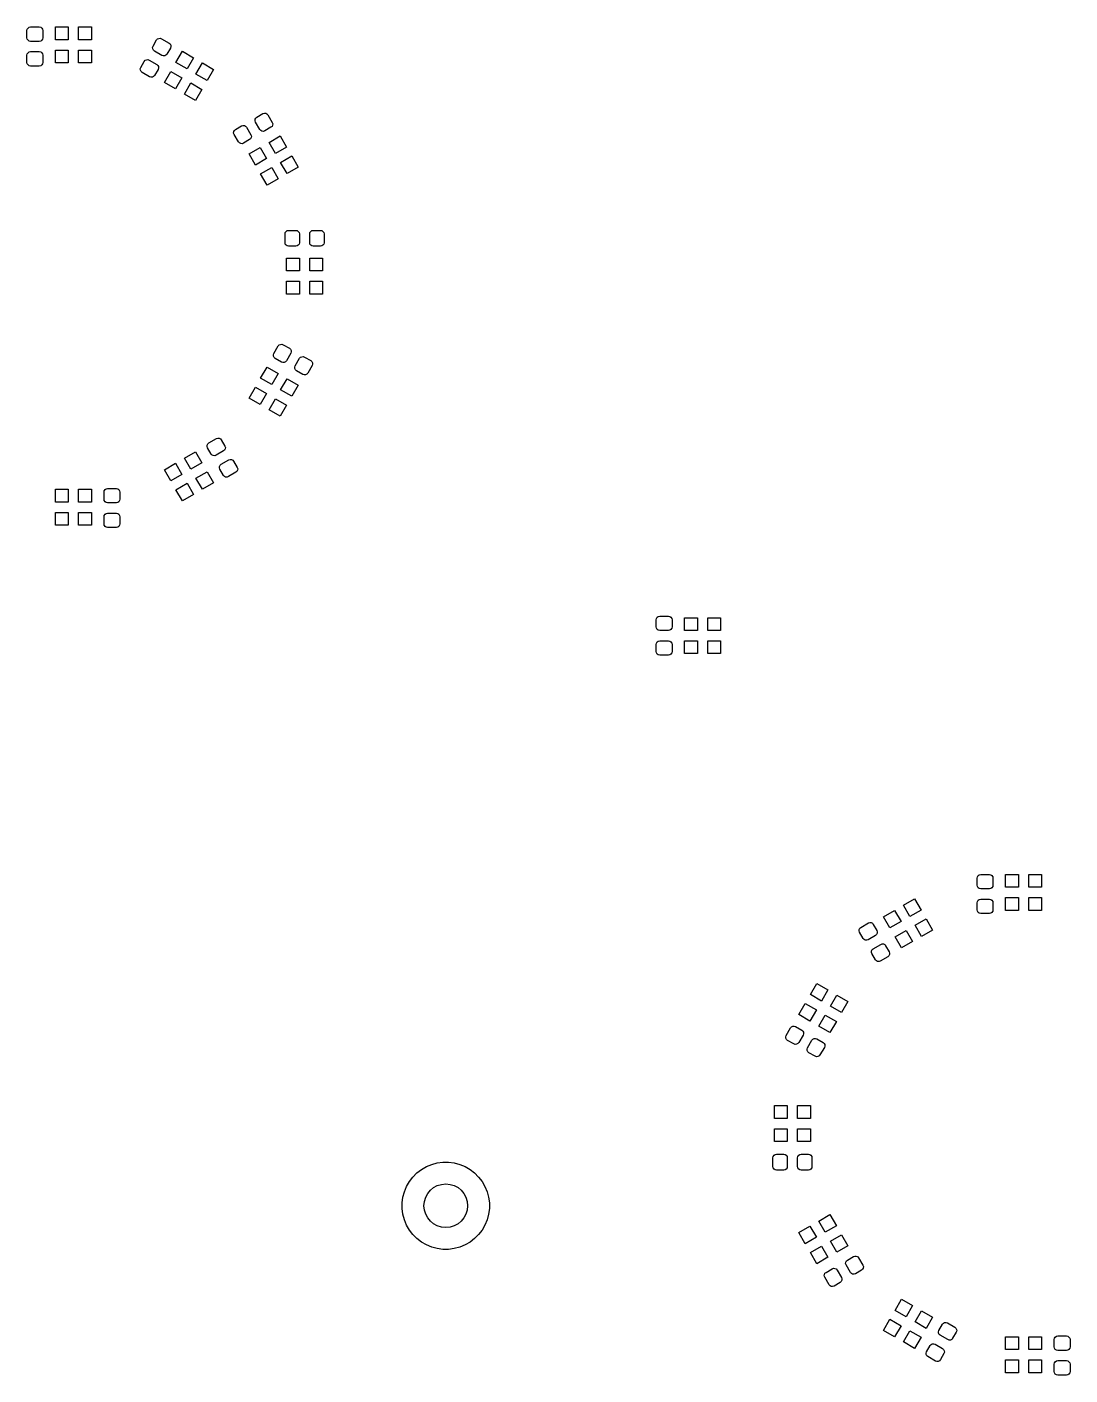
# Model space of a CAD drawing. Header units: inches. Extents: x 0.83 to 7.61, y -5.33 to -1.05.
# Drawn here: x 2.685 to 4.284, y -3.22 to -1.154 of the extents above; entities that cross this region are included whole.
import ezdxf

# ---------------------------------------------------------------- set-up
doc = ezdxf.new("R2010")
doc.units = ezdxf.units.IN
doc.header["$MEASUREMENT"] = 0
doc.layers.add('BLACK', color=250, linetype='CONTINUOUS')

msp = doc.modelspace()

# ---------------------------------------------------------------- linework, layer by layer
at = {"layer": 'BLACK', "linetype": 'CONTINUOUS'}
for p, q in [((2.6846, -1.1591), (2.6851, -1.1569)), ((2.6851, -1.1569), (2.6863, -1.1552)), ((2.6863, -1.1552), (2.688, -1.154)), ((2.688, -1.154), (2.6902, -1.1535)), ((2.6902, -1.1535), (2.7035, -1.1535)), ((2.7035, -1.1535), (2.7057, -1.154)), ((2.7057, -1.154), (2.7074, -1.1552)), ((2.7074, -1.1552), (2.7086, -1.1569)), ((2.7086, -1.1569), (2.7091, -1.1591)), ((2.7283, -1.1732), (2.7283, -1.1535)), ((2.7283, -1.1535), (2.748, -1.1535)), ((2.748, -1.1535), (2.748, -1.1732)), ((2.7638, -1.1732), (2.7638, -1.1535)), ((2.7638, -1.1535), (2.7835, -1.1535)), ((2.7835, -1.1535), (2.7835, -1.1732)), ((2.6846, -1.1701), (2.6846, -1.1591)), ((2.6851, -1.1722), (2.6846, -1.1701)), ((2.6863, -1.174), (2.6851, -1.1722)), ((2.688, -1.1752), (2.6863, -1.174)), ((2.6902, -1.1756), (2.688, -1.1752)), ((2.7035, -1.1756), (2.6902, -1.1756)), ((2.7057, -1.1752), (2.7035, -1.1756)), ((2.7074, -1.174), (2.7057, -1.1752)), ((2.7086, -1.1722), (2.7074, -1.174)), ((2.7091, -1.1701), (2.7086, -1.1722)), ((2.7091, -1.1591), (2.7091, -1.1701)), ((2.748, -1.1732), (2.7283, -1.1732)), ((2.7835, -1.1732), (2.7638, -1.1732)), ((2.878, -1.1831), (2.8835, -1.1735)), ((2.8835, -1.1735), (2.8849, -1.1719)), ((2.8849, -1.1719), (2.8869, -1.171)), ((2.8869, -1.171), (2.889, -1.1708)), ((2.889, -1.1708), (2.8911, -1.1715)), ((2.8911, -1.1715), (2.9026, -1.1782)), ((2.6846, -1.1969), (2.6851, -1.1947)), ((2.6846, -1.2079), (2.6846, -1.1969)), ((2.6851, -1.1947), (2.6863, -1.193)), ((2.6863, -1.193), (2.688, -1.1918)), ((2.688, -1.1918), (2.6902, -1.1913)), ((2.6902, -1.1913), (2.7035, -1.1913)), ((2.7035, -1.1913), (2.7057, -1.1918)), ((2.7057, -1.1918), (2.7074, -1.193)), ((2.7074, -1.193), (2.7086, -1.1947)), ((2.7086, -1.1947), (2.7091, -1.1969)), ((2.7091, -1.1969), (2.7091, -1.2079)), ((2.7283, -1.2087), (2.7283, -1.189)), ((2.7283, -1.189), (2.748, -1.189)), ((2.748, -1.189), (2.748, -1.2087)), ((2.7638, -1.2087), (2.7638, -1.189)), ((2.7638, -1.189), (2.7835, -1.189)), ((2.7835, -1.189), (2.7835, -1.2087)), ((2.8773, -1.1851), (2.878, -1.1831)), ((2.8775, -1.1873), (2.8773, -1.1851)), ((2.8784, -1.1892), (2.8775, -1.1873)), ((2.88, -1.1906), (2.8784, -1.1892)), ((2.8916, -1.1973), (2.88, -1.1906)), ((2.8937, -1.198), (2.8916, -1.1973)), ((2.8958, -1.1979), (2.8937, -1.198)), ((2.8977, -1.1969), (2.8958, -1.1979)), ((2.8992, -1.1953), (2.8977, -1.1969)), ((2.9047, -1.1858), (2.8992, -1.1953)), ((2.9026, -1.1782), (2.9043, -1.1796)), ((2.9043, -1.1796), (2.9052, -1.1816)), ((2.9054, -1.1837), (2.9047, -1.1858)), ((2.9052, -1.1816), (2.9054, -1.1837)), ((2.9131, -1.208), (2.923, -1.1909)), ((2.923, -1.1909), (2.94, -1.2008)), ((2.6851, -1.21), (2.6846, -1.2079)), ((2.6863, -1.2118), (2.6851, -1.21)), ((2.688, -1.213), (2.6863, -1.2118)), ((2.6902, -1.2134), (2.688, -1.213)), ((2.7035, -1.2134), (2.6902, -1.2134)), ((2.7057, -1.213), (2.7035, -1.2134)), ((2.7074, -1.2118), (2.7057, -1.213)), ((2.7086, -1.21), (2.7074, -1.2118)), ((2.7091, -1.2079), (2.7086, -1.21)), ((2.748, -1.2087), (2.7283, -1.2087)), ((2.7835, -1.2087), (2.7638, -1.2087)), ((2.8584, -1.2179), (2.8591, -1.2158)), ((2.8586, -1.22), (2.8584, -1.2179)), ((2.8591, -1.2158), (2.8646, -1.2063)), ((2.8646, -1.2063), (2.866, -1.2047)), ((2.866, -1.2047), (2.868, -1.2037)), ((2.868, -1.2037), (2.8701, -1.2036)), ((2.8701, -1.2036), (2.8722, -1.2043)), ((2.8722, -1.2043), (2.8837, -1.211)), ((2.8858, -1.2185), (2.8803, -1.228)), ((2.8837, -1.211), (2.8854, -1.2124)), ((2.8854, -1.2124), (2.8863, -1.2143)), ((2.8865, -1.2164), (2.8858, -1.2185)), ((2.8863, -1.2143), (2.8865, -1.2164)), ((2.9302, -1.2178), (2.9131, -1.208)), ((2.94, -1.2008), (2.9302, -1.2178)), ((2.9438, -1.2257), (2.9537, -1.2086)), ((2.9537, -1.2086), (2.9707, -1.2185)), ((2.9707, -1.2185), (2.9609, -1.2355)), ((2.8595, -1.2219), (2.8586, -1.22)), ((2.8611, -1.2234), (2.8595, -1.2219)), ((2.8727, -1.23), (2.8611, -1.2234)), ((2.8748, -1.2307), (2.8727, -1.23)), ((2.8769, -1.2306), (2.8748, -1.2307)), ((2.8788, -1.2296), (2.8769, -1.2306)), ((2.8803, -1.228), (2.8788, -1.2296)), ((2.8954, -1.2387), (2.9053, -1.2216)), ((2.9125, -1.2485), (2.8954, -1.2387)), ((2.9053, -1.2216), (2.9223, -1.2315)), ((2.9223, -1.2315), (2.9125, -1.2485)), ((2.9261, -1.2564), (2.936, -1.2393)), ((2.936, -1.2393), (2.953, -1.2492)), ((2.9609, -1.2355), (2.9438, -1.2257)), ((2.9432, -1.2662), (2.9261, -1.2564)), ((2.953, -1.2492), (2.9432, -1.2662)), ((3.0343, -1.2973), (3.0344, -1.2951)), ((3.035, -1.2993), (3.0343, -1.2973)), ((3.0344, -1.2951), (3.0354, -1.2932)), ((3.0417, -1.3109), (3.035, -1.2993)), ((3.0354, -1.2932), (3.037, -1.2918)), ((3.037, -1.2918), (3.0465, -1.2863)), ((3.0465, -1.2863), (3.0486, -1.2856)), ((3.0486, -1.2856), (3.0507, -1.2857)), ((3.0507, -1.2857), (3.0526, -1.2867)), ((3.0526, -1.2867), (3.0541, -1.2883)), ((3.0541, -1.2883), (3.0608, -1.2999)), ((3.0608, -1.2999), (3.0614, -1.3019)), ((3.0015, -1.3162), (3.0017, -1.314)), ((3.0022, -1.3182), (3.0015, -1.3162)), ((3.0017, -1.314), (3.0026, -1.3121)), ((3.0089, -1.3298), (3.0022, -1.3182)), ((3.0026, -1.3121), (3.0043, -1.3107)), ((3.0043, -1.3107), (3.0138, -1.3052)), ((3.0138, -1.3052), (3.0158, -1.3045)), ((3.0158, -1.3045), (3.018, -1.3046)), ((3.018, -1.3046), (3.0199, -1.3056)), ((3.0199, -1.3056), (3.0213, -1.3072)), ((3.0213, -1.3072), (3.028, -1.3188)), ((3.028, -1.3188), (3.0287, -1.3208)), ((3.0287, -1.3208), (3.0286, -1.323)), ((3.0431, -1.3125), (3.0417, -1.3109)), ((3.045, -1.3135), (3.0431, -1.3125)), ((3.0472, -1.3136), (3.045, -1.3135)), ((3.0492, -1.3129), (3.0472, -1.3136)), ((3.0587, -1.3074), (3.0492, -1.3129)), ((3.0558, -1.3305), (3.0729, -1.3206)), ((3.0604, -1.306), (3.0587, -1.3074)), ((3.0613, -1.3041), (3.0604, -1.306)), ((3.0614, -1.3019), (3.0613, -1.3041)), ((3.0729, -1.3206), (3.0827, -1.3377)), ((3.0103, -1.3314), (3.0089, -1.3298)), ((3.0123, -1.3324), (3.0103, -1.3314)), ((3.0144, -1.3325), (3.0123, -1.3324)), ((3.0165, -1.3318), (3.0144, -1.3325)), ((3.026, -1.3263), (3.0165, -1.3318)), ((3.0251, -1.3482), (3.0422, -1.3383)), ((3.0276, -1.3249), (3.026, -1.3263)), ((3.0286, -1.323), (3.0276, -1.3249)), ((3.0422, -1.3383), (3.052, -1.3554)), ((3.0656, -1.3475), (3.0558, -1.3305)), ((3.0827, -1.3377), (3.0656, -1.3475)), ((3.035, -1.3652), (3.0251, -1.3482)), ((3.052, -1.3554), (3.035, -1.3652)), ((3.0735, -1.3611), (3.0906, -1.3513)), ((3.0834, -1.3782), (3.0735, -1.3611)), ((3.0906, -1.3513), (3.1004, -1.3684)), ((3.0428, -1.3789), (3.0599, -1.369)), ((3.0527, -1.3959), (3.0428, -1.3789)), ((3.0599, -1.369), (3.0697, -1.3861)), ((3.1004, -1.3684), (3.0834, -1.3782)), ((3.0697, -1.3861), (3.0527, -1.3959)), ((3.0807, -1.4688), (3.0819, -1.467)), ((3.0819, -1.467), (3.0837, -1.4658)), ((3.0837, -1.4658), (3.0858, -1.4654)), ((3.0858, -1.4654), (3.0969, -1.4654)), ((3.0969, -1.4654), (3.099, -1.4658)), ((3.099, -1.4658), (3.1007, -1.467)), ((3.1007, -1.467), (3.1019, -1.4688)), ((3.1185, -1.4688), (3.1197, -1.467)), ((3.1197, -1.467), (3.1215, -1.4658)), ((3.1215, -1.4658), (3.1236, -1.4654)), ((3.1236, -1.4654), (3.1346, -1.4654)), ((3.1346, -1.4654), (3.1368, -1.4658)), ((3.1368, -1.4658), (3.1385, -1.467)), ((3.1385, -1.467), (3.1397, -1.4688)), ((3.0803, -1.4709), (3.0807, -1.4688)), ((3.0803, -1.4843), (3.0803, -1.4709)), ((3.0807, -1.4864), (3.0803, -1.4843)), ((3.0819, -1.4881), (3.0807, -1.4864)), ((3.1019, -1.4864), (3.1007, -1.4881)), ((3.1019, -1.4688), (3.1024, -1.4709)), ((3.1024, -1.4843), (3.1019, -1.4864)), ((3.1024, -1.4709), (3.1024, -1.4843)), ((3.1181, -1.4709), (3.1185, -1.4688)), ((3.1181, -1.4843), (3.1181, -1.4709)), ((3.1185, -1.4864), (3.1181, -1.4843)), ((3.1197, -1.4881), (3.1185, -1.4864)), ((3.1397, -1.4864), (3.1385, -1.4881)), ((3.1397, -1.4688), (3.1402, -1.4709)), ((3.1402, -1.4843), (3.1397, -1.4864)), ((3.1402, -1.4709), (3.1402, -1.4843)), ((3.0837, -1.4893), (3.0819, -1.4881)), ((3.0827, -1.5276), (3.0827, -1.5079)), ((3.0827, -1.5079), (3.1024, -1.5079)), ((3.0858, -1.4898), (3.0837, -1.4893)), ((3.0969, -1.4898), (3.0858, -1.4898)), ((3.099, -1.4893), (3.0969, -1.4898)), ((3.1007, -1.4881), (3.099, -1.4893)), ((3.1024, -1.5079), (3.1024, -1.5276)), ((3.1181, -1.5276), (3.1181, -1.5079)), ((3.1181, -1.5079), (3.1378, -1.5079)), ((3.1215, -1.4893), (3.1197, -1.4881)), ((3.1236, -1.4898), (3.1215, -1.4893)), ((3.1346, -1.4898), (3.1236, -1.4898)), ((3.1368, -1.4893), (3.1346, -1.4898)), ((3.1385, -1.4881), (3.1368, -1.4893)), ((3.1378, -1.5079), (3.1378, -1.5276)), ((3.1024, -1.5276), (3.0827, -1.5276)), ((3.1378, -1.5276), (3.1181, -1.5276)), ((3.0827, -1.563), (3.0827, -1.5433)), ((3.0827, -1.5433), (3.1024, -1.5433)), ((3.1024, -1.5433), (3.1024, -1.563)), ((3.1181, -1.563), (3.1181, -1.5433)), ((3.1181, -1.5433), (3.1378, -1.5433)), ((3.1378, -1.5433), (3.1378, -1.563)), ((3.1024, -1.563), (3.0827, -1.563)), ((3.1378, -1.563), (3.1181, -1.563)), ((3.0633, -1.6542), (3.07, -1.6426)), ((3.07, -1.6426), (3.0714, -1.641)), ((3.0714, -1.641), (3.0733, -1.6401)), ((3.0733, -1.6401), (3.0754, -1.6399)), ((3.0754, -1.6399), (3.0775, -1.6406)), ((3.0775, -1.6406), (3.087, -1.6461)), ((3.087, -1.6461), (3.0886, -1.6475)), ((3.0886, -1.6475), (3.0896, -1.6495)), ((3.0897, -1.6516), (3.089, -1.6537)), ((3.0896, -1.6495), (3.0897, -1.6516)), ((3.0626, -1.6563), (3.0633, -1.6542)), ((3.0627, -1.6584), (3.0626, -1.6563)), ((3.0637, -1.6603), (3.0627, -1.6584)), ((3.0653, -1.6618), (3.0637, -1.6603)), ((3.0748, -1.6673), (3.0653, -1.6618)), ((3.0769, -1.668), (3.0748, -1.6673)), ((3.079, -1.6678), (3.0769, -1.668)), ((3.0809, -1.6669), (3.079, -1.6678)), ((3.0824, -1.6652), (3.0809, -1.6669)), ((3.089, -1.6537), (3.0824, -1.6652)), ((3.0953, -1.6752), (3.096, -1.6731)), ((3.096, -1.6731), (3.1027, -1.6615)), ((3.1027, -1.6615), (3.1041, -1.6599)), ((3.1041, -1.6599), (3.106, -1.659)), ((3.106, -1.659), (3.1082, -1.6588)), ((3.1082, -1.6588), (3.1102, -1.6595)), ((3.1102, -1.6595), (3.1198, -1.665)), ((3.1218, -1.6726), (3.1151, -1.6841)), ((3.1198, -1.665), (3.1214, -1.6664)), ((3.1214, -1.6664), (3.1223, -1.6684)), ((3.1225, -1.6705), (3.1218, -1.6726)), ((3.1223, -1.6684), (3.1225, -1.6705)), ((3.0428, -1.692), (3.0527, -1.675)), ((3.0599, -1.7018), (3.0428, -1.692)), ((3.0527, -1.675), (3.0697, -1.6848)), ((3.0697, -1.6848), (3.0599, -1.7018)), ((3.0735, -1.7097), (3.0834, -1.6927)), ((3.0834, -1.6927), (3.1004, -1.7025)), ((3.0954, -1.6773), (3.0953, -1.6752)), ((3.0964, -1.6792), (3.0954, -1.6773)), ((3.098, -1.6806), (3.0964, -1.6792)), ((3.1076, -1.6862), (3.098, -1.6806)), ((3.1096, -1.6869), (3.1076, -1.6862)), ((3.1117, -1.6867), (3.1096, -1.6869)), ((3.1137, -1.6858), (3.1117, -1.6867)), ((3.1151, -1.6841), (3.1137, -1.6858)), ((3.0251, -1.7227), (3.035, -1.7056)), ((3.035, -1.7056), (3.052, -1.7155)), ((3.0906, -1.7196), (3.0735, -1.7097)), ((3.1004, -1.7025), (3.0906, -1.7196)), ((3.0422, -1.7325), (3.0251, -1.7227)), ((3.052, -1.7155), (3.0422, -1.7325)), ((3.0558, -1.7404), (3.0656, -1.7234)), ((3.0656, -1.7234), (3.0827, -1.7332)), ((3.0827, -1.7332), (3.0729, -1.7502)), ((3.0729, -1.7502), (3.0558, -1.7404)), ((2.9608, -1.7966), (2.9609, -1.7945)), ((2.9615, -1.7986), (2.9608, -1.7966)), ((2.9609, -1.7945), (2.9619, -1.7925)), ((2.9619, -1.7925), (2.9635, -1.7911)), ((2.9635, -1.7911), (2.9751, -1.7844)), ((2.9751, -1.7844), (2.9771, -1.7837)), ((2.9771, -1.7837), (2.9793, -1.7839)), ((2.9793, -1.7839), (2.9812, -1.7848)), ((2.9812, -1.7848), (2.9826, -1.7864)), ((2.9826, -1.7864), (2.9881, -1.796)), ((2.9881, -1.796), (2.9888, -1.798)), ((2.9261, -1.8145), (2.9432, -1.8046)), ((2.936, -1.8315), (2.9261, -1.8145)), ((2.9432, -1.8046), (2.953, -1.8217)), ((2.967, -1.8082), (2.9615, -1.7986)), ((2.9684, -1.8098), (2.967, -1.8082)), ((2.9703, -1.8107), (2.9684, -1.8098)), ((2.9725, -1.8109), (2.9703, -1.8107)), ((2.9745, -1.8102), (2.9725, -1.8109)), ((2.9861, -1.8035), (2.9745, -1.8102)), ((2.9824, -1.8238), (2.994, -1.8171)), ((2.9877, -1.8021), (2.9861, -1.8035)), ((2.9887, -1.8002), (2.9877, -1.8021)), ((2.9888, -1.798), (2.9887, -1.8002)), ((2.994, -1.8171), (2.996, -1.8165)), ((2.996, -1.8165), (2.9982, -1.8166)), ((2.9982, -1.8166), (3.0001, -1.8175)), ((3.0001, -1.8175), (3.0015, -1.8192)), ((2.8954, -1.8322), (2.9125, -1.8224)), ((2.9053, -1.8493), (2.8954, -1.8322)), ((2.9125, -1.8224), (2.9223, -1.8394)), ((2.953, -1.8217), (2.936, -1.8315)), ((2.9438, -1.8452), (2.9609, -1.8353)), ((2.9609, -1.8353), (2.9707, -1.8524)), ((2.9797, -1.8293), (2.9798, -1.8272)), ((2.9804, -1.8314), (2.9797, -1.8293)), ((2.9798, -1.8272), (2.9808, -1.8253)), ((2.9859, -1.8409), (2.9804, -1.8314)), ((2.9808, -1.8253), (2.9824, -1.8238)), ((3.005, -1.8362), (2.9934, -1.8429)), ((3.0015, -1.8192), (3.007, -1.8287)), ((3.0066, -1.8348), (3.005, -1.8362)), ((3.0076, -1.8329), (3.0066, -1.8348)), ((3.007, -1.8287), (3.0077, -1.8307)), ((3.0077, -1.8307), (3.0076, -1.8329)), ((2.9223, -1.8394), (2.9053, -1.8493)), ((2.9131, -1.8629), (2.9302, -1.853)), ((2.9302, -1.853), (2.94, -1.8701)), ((2.9537, -1.8622), (2.9438, -1.8452)), ((2.9707, -1.8524), (2.9537, -1.8622)), ((2.9873, -1.8425), (2.9859, -1.8409)), ((2.9892, -1.8435), (2.9873, -1.8425)), ((2.9914, -1.8436), (2.9892, -1.8435)), ((2.9934, -1.8429), (2.9914, -1.8436)), ((2.7283, -1.8819), (2.7283, -1.8622)), ((2.7283, -1.8622), (2.748, -1.8622)), ((2.748, -1.8622), (2.748, -1.8819)), ((2.7638, -1.8819), (2.7638, -1.8622)), ((2.7638, -1.8622), (2.7835, -1.8622)), ((2.7835, -1.8622), (2.7835, -1.8819)), ((2.8028, -1.8665), (2.8032, -1.8644)), ((2.8028, -1.8776), (2.8028, -1.8665)), ((2.8032, -1.8797), (2.8028, -1.8776)), ((2.8032, -1.8644), (2.8044, -1.8626)), ((2.8044, -1.8815), (2.8032, -1.8797)), ((2.8044, -1.8626), (2.8062, -1.8614)), ((2.8062, -1.8614), (2.8083, -1.861)), ((2.8083, -1.861), (2.8217, -1.861)), ((2.8217, -1.861), (2.8238, -1.8614)), ((2.8238, -1.8614), (2.8256, -1.8626)), ((2.8256, -1.8626), (2.8267, -1.8644)), ((2.8267, -1.8797), (2.8256, -1.8815)), ((2.8267, -1.8644), (2.8272, -1.8665)), ((2.8272, -1.8776), (2.8267, -1.8797)), ((2.8272, -1.8665), (2.8272, -1.8776)), ((2.923, -1.8799), (2.9131, -1.8629)), ((2.94, -1.8701), (2.923, -1.8799)), ((2.748, -1.8819), (2.7283, -1.8819)), ((2.7283, -1.9173), (2.7283, -1.8976)), ((2.7283, -1.8976), (2.748, -1.8976)), ((2.748, -1.8976), (2.748, -1.9173)), ((2.7835, -1.8819), (2.7638, -1.8819)), ((2.7638, -1.9173), (2.7638, -1.8976)), ((2.7638, -1.8976), (2.7835, -1.8976)), ((2.7835, -1.8976), (2.7835, -1.9173)), ((2.8032, -1.9022), (2.8044, -1.9004)), ((2.8062, -1.8827), (2.8044, -1.8815)), ((2.8044, -1.9004), (2.8062, -1.8992)), ((2.8083, -1.8831), (2.8062, -1.8827)), ((2.8062, -1.8992), (2.8083, -1.8988)), ((2.8217, -1.8831), (2.8083, -1.8831)), ((2.8083, -1.8988), (2.8217, -1.8988)), ((2.8238, -1.8827), (2.8217, -1.8831)), ((2.8217, -1.8988), (2.8238, -1.8992)), ((2.8256, -1.8815), (2.8238, -1.8827)), ((2.8238, -1.8992), (2.8256, -1.9004)), ((2.8256, -1.9004), (2.8267, -1.9022)), ((2.748, -1.9173), (2.7283, -1.9173)), ((2.7835, -1.9173), (2.7638, -1.9173)), ((2.8028, -1.9043), (2.8032, -1.9022)), ((2.8028, -1.9154), (2.8028, -1.9043)), ((2.8032, -1.9175), (2.8028, -1.9154)), ((2.8044, -1.9193), (2.8032, -1.9175)), ((2.8062, -1.9204), (2.8044, -1.9193)), ((2.8083, -1.9209), (2.8062, -1.9204)), ((2.8217, -1.9209), (2.8083, -1.9209)), ((2.8238, -1.9204), (2.8217, -1.9209)), ((2.8256, -1.9193), (2.8238, -1.9204)), ((2.8267, -1.9175), (2.8256, -1.9193)), ((2.8267, -1.9022), (2.8272, -1.9043)), ((2.8272, -1.9154), (2.8267, -1.9175)), ((2.8272, -1.9043), (2.8272, -1.9154)), ((3.6492, -2.0622), (3.6496, -2.0601)), ((3.6492, -2.0732), (3.6492, -2.0622)), ((3.6496, -2.0601), (3.6508, -2.0583)), ((3.6508, -2.0583), (3.6526, -2.0571)), ((3.6526, -2.0571), (3.6547, -2.0567)), ((3.6547, -2.0567), (3.6681, -2.0567)), ((3.6681, -2.0567), (3.6702, -2.0571)), ((3.6702, -2.0571), (3.672, -2.0583)), ((3.672, -2.0583), (3.6732, -2.0601)), ((3.6732, -2.0601), (3.6736, -2.0622)), ((3.6736, -2.0622), (3.6736, -2.0732)), ((3.6929, -2.0787), (3.6929, -2.0591)), ((3.6929, -2.0591), (3.7126, -2.0591)), ((3.7126, -2.0591), (3.7126, -2.0787)), ((3.7283, -2.0787), (3.7283, -2.0591)), ((3.7283, -2.0591), (3.748, -2.0591)), ((3.748, -2.0591), (3.748, -2.0787)), ((3.6496, -2.0753), (3.6492, -2.0732)), ((3.6508, -2.0771), (3.6496, -2.0753)), ((3.6526, -2.0783), (3.6508, -2.0771)), ((3.6547, -2.0787), (3.6526, -2.0783)), ((3.6681, -2.0787), (3.6547, -2.0787)), ((3.6702, -2.0783), (3.6681, -2.0787)), ((3.672, -2.0771), (3.6702, -2.0783)), ((3.6732, -2.0753), (3.672, -2.0771)), ((3.6736, -2.0732), (3.6732, -2.0753)), ((3.7126, -2.0787), (3.6929, -2.0787)), ((3.748, -2.0787), (3.7283, -2.0787)), ((3.6492, -2.1), (3.6496, -2.0979)), ((3.6492, -2.111), (3.6492, -2.1)), ((3.6496, -2.0979), (3.6508, -2.0961)), ((3.6508, -2.0961), (3.6526, -2.0949)), ((3.6526, -2.0949), (3.6547, -2.0945)), ((3.6547, -2.0945), (3.6681, -2.0945)), ((3.6681, -2.0945), (3.6702, -2.0949)), ((3.6702, -2.0949), (3.672, -2.0961)), ((3.672, -2.0961), (3.6732, -2.0979)), ((3.6732, -2.0979), (3.6736, -2.1)), ((3.6736, -2.1), (3.6736, -2.111)), ((3.6929, -2.1142), (3.6929, -2.0945)), ((3.6929, -2.0945), (3.7126, -2.0945)), ((3.7126, -2.0945), (3.7126, -2.1142)), ((3.7283, -2.1142), (3.7283, -2.0945)), ((3.7283, -2.0945), (3.748, -2.0945)), ((3.748, -2.0945), (3.748, -2.1142)), ((3.6496, -2.1131), (3.6492, -2.111)), ((3.6508, -2.1149), (3.6496, -2.1131)), ((3.6526, -2.1161), (3.6508, -2.1149)), ((3.6547, -2.1165), (3.6526, -2.1161)), ((3.6681, -2.1165), (3.6547, -2.1165)), ((3.6702, -2.1161), (3.6681, -2.1165)), ((3.672, -2.1149), (3.6702, -2.1161)), ((3.6732, -2.1131), (3.672, -2.1149)), ((3.6736, -2.111), (3.6732, -2.1131)), ((3.7126, -2.1142), (3.6929, -2.1142)), ((3.748, -2.1142), (3.7283, -2.1142)), ((4.1413, -2.4583), (4.1418, -2.4562)), ((4.1413, -2.4693), (4.1413, -2.4583)), ((4.1418, -2.4562), (4.143, -2.4544)), ((4.143, -2.4544), (4.1447, -2.4532)), ((4.1447, -2.4532), (4.1469, -2.4528)), ((4.1469, -2.4528), (4.1602, -2.4528)), ((4.1602, -2.4528), (4.1623, -2.4532)), ((4.1623, -2.4532), (4.1641, -2.4544)), ((4.1641, -2.4544), (4.1653, -2.4562)), ((4.1653, -2.4562), (4.1657, -2.4583)), ((4.1657, -2.4583), (4.1657, -2.4693)), ((4.185, -2.4724), (4.185, -2.4528)), ((4.185, -2.4528), (4.2047, -2.4528)), ((4.2047, -2.4528), (4.2047, -2.4724)), ((4.2205, -2.4724), (4.2205, -2.4528)), ((4.2205, -2.4528), (4.2402, -2.4528)), ((4.2402, -2.4528), (4.2402, -2.4724)), ((4.1418, -2.4714), (4.1413, -2.4693)), ((4.143, -2.4732), (4.1418, -2.4714)), ((4.1447, -2.4744), (4.143, -2.4732)), ((4.1469, -2.4748), (4.1447, -2.4744)), ((4.1602, -2.4748), (4.1469, -2.4748)), ((4.1623, -2.4744), (4.1602, -2.4748)), ((4.1641, -2.4732), (4.1623, -2.4744)), ((4.1653, -2.4714), (4.1641, -2.4732)), ((4.1657, -2.4693), (4.1653, -2.4714)), ((4.2047, -2.4724), (4.185, -2.4724)), ((4.2402, -2.4724), (4.2205, -2.4724)), ((4.0285, -2.5), (4.0455, -2.4901)), ((4.0383, -2.517), (4.0285, -2.5)), ((4.0455, -2.4901), (4.0554, -2.5072)), ((4.1413, -2.4961), (4.1418, -2.494)), ((4.1413, -2.5071), (4.1413, -2.4961)), ((4.1418, -2.494), (4.143, -2.4922)), ((4.143, -2.4922), (4.1447, -2.491)), ((4.1447, -2.491), (4.1469, -2.4906)), ((4.1469, -2.4906), (4.1602, -2.4906)), ((4.1602, -2.4906), (4.1623, -2.491)), ((4.1623, -2.491), (4.1641, -2.4922)), ((4.1641, -2.4922), (4.1653, -2.494)), ((4.1653, -2.494), (4.1657, -2.4961)), ((4.1657, -2.4961), (4.1657, -2.5071)), ((4.185, -2.5079), (4.185, -2.4882)), ((4.185, -2.4882), (4.2047, -2.4882)), ((4.2047, -2.4882), (4.2047, -2.5079)), ((4.2205, -2.5079), (4.2205, -2.4882)), ((4.2205, -2.4882), (4.2402, -2.4882)), ((4.2402, -2.4882), (4.2402, -2.5079)), ((3.9978, -2.5177), (4.0148, -2.5079)), ((4.0076, -2.5347), (3.9978, -2.5177)), ((4.0148, -2.5079), (4.0247, -2.5249)), ((4.0554, -2.5072), (4.0383, -2.517)), ((4.0462, -2.5307), (4.0632, -2.5208)), ((4.0632, -2.5208), (4.0731, -2.5379)), ((4.1418, -2.5092), (4.1413, -2.5071)), ((4.143, -2.511), (4.1418, -2.5092)), ((4.1447, -2.5122), (4.143, -2.511)), ((4.1469, -2.5126), (4.1447, -2.5122)), ((4.1602, -2.5126), (4.1469, -2.5126)), ((4.1623, -2.5122), (4.1602, -2.5126)), ((4.1641, -2.511), (4.1623, -2.5122)), ((4.1653, -2.5092), (4.1641, -2.511)), ((4.1657, -2.5071), (4.1653, -2.5092)), ((4.2047, -2.5079), (4.185, -2.5079)), ((4.2402, -2.5079), (4.2205, -2.5079)), ((3.9604, -2.5393), (3.9605, -2.5372)), ((3.9611, -2.5414), (3.9604, -2.5393)), ((3.9605, -2.5372), (3.9615, -2.5353)), ((3.9666, -2.5509), (3.9611, -2.5414)), ((3.9615, -2.5353), (3.9631, -2.5338)), ((3.9631, -2.5338), (3.9747, -2.5271)), ((3.9747, -2.5271), (3.9767, -2.5265)), ((3.9767, -2.5265), (3.9789, -2.5266)), ((3.9789, -2.5266), (3.9808, -2.5275)), ((3.9808, -2.5275), (3.9822, -2.5292)), ((3.9822, -2.5292), (3.9877, -2.5387)), ((3.9877, -2.5387), (3.9884, -2.5407)), ((3.9884, -2.5407), (3.9883, -2.5429)), ((4.0247, -2.5249), (4.0076, -2.5347)), ((4.0155, -2.5484), (4.0326, -2.5385)), ((4.0326, -2.5385), (4.0424, -2.5556)), ((4.056, -2.5477), (4.0462, -2.5307)), ((4.0731, -2.5379), (4.056, -2.5477)), ((3.968, -2.5525), (3.9666, -2.5509)), ((3.9699, -2.5535), (3.968, -2.5525)), ((3.9721, -2.5536), (3.9699, -2.5535)), ((3.9741, -2.5529), (3.9721, -2.5536)), ((3.9857, -2.5462), (3.9741, -2.5529)), ((3.982, -2.5666), (3.9936, -2.5599)), ((3.9873, -2.5448), (3.9857, -2.5462)), ((3.9883, -2.5429), (3.9873, -2.5448)), ((3.9936, -2.5599), (3.9956, -2.5592)), ((3.9956, -2.5592), (3.9978, -2.5593)), ((3.9978, -2.5593), (3.9997, -2.5603)), ((3.9997, -2.5603), (4.0011, -2.5619)), ((4.0011, -2.5619), (4.0066, -2.5714)), ((4.0253, -2.5654), (4.0155, -2.5484)), ((4.0424, -2.5556), (4.0253, -2.5654)), ((3.9793, -2.5721), (3.9794, -2.5699)), ((3.98, -2.5741), (3.9793, -2.5721)), ((3.9794, -2.5699), (3.9804, -2.568)), ((3.9855, -2.5836), (3.98, -2.5741)), ((3.9804, -2.568), (3.982, -2.5666)), ((4.0046, -2.579), (3.993, -2.5857)), ((4.0062, -2.5776), (4.0046, -2.579)), ((4.0072, -2.5756), (4.0062, -2.5776)), ((4.0066, -2.5714), (4.0073, -2.5735)), ((4.0073, -2.5735), (4.0072, -2.5756)), ((3.9869, -2.5853), (3.9855, -2.5836)), ((3.9888, -2.5862), (3.9869, -2.5853)), ((3.991, -2.5864), (3.9888, -2.5862)), ((3.993, -2.5857), (3.991, -2.5864)), ((3.8858, -2.6369), (3.8957, -2.6198)), ((3.8957, -2.6198), (3.9127, -2.6297)), ((3.9029, -2.6467), (3.8858, -2.6369)), ((3.9127, -2.6297), (3.9029, -2.6467)), ((3.9165, -2.6546), (3.9263, -2.6376)), ((3.9263, -2.6376), (3.9434, -2.6474)), ((3.8681, -2.6676), (3.8779, -2.6505)), ((3.8779, -2.6505), (3.895, -2.6604)), ((3.895, -2.6604), (3.8851, -2.6774)), ((3.9335, -2.6644), (3.9165, -2.6546)), ((3.9434, -2.6474), (3.9335, -2.6644)), ((3.8554, -2.6879), (3.8568, -2.6863)), ((3.8568, -2.6863), (3.8587, -2.6853)), ((3.8587, -2.6853), (3.8609, -2.6852)), ((3.8609, -2.6852), (3.8629, -2.6859)), ((3.8629, -2.6859), (3.8725, -2.6914)), ((3.8851, -2.6774), (3.8681, -2.6676)), ((3.8988, -2.6853), (3.9086, -2.6682)), ((3.9158, -2.6951), (3.8988, -2.6853)), ((3.9086, -2.6682), (3.9257, -2.6781)), ((3.9257, -2.6781), (3.9158, -2.6951)), ((3.848, -2.7015), (3.8487, -2.6995)), ((3.8481, -2.7037), (3.848, -2.7015)), ((3.8491, -2.7056), (3.8481, -2.7037)), ((3.8487, -2.6995), (3.8554, -2.6879)), ((3.8507, -2.707), (3.8491, -2.7056)), ((3.8603, -2.7125), (3.8507, -2.707)), ((3.8745, -2.6989), (3.8678, -2.7105)), ((3.8725, -2.6914), (3.8741, -2.6928)), ((3.8741, -2.6928), (3.875, -2.6947)), ((3.8752, -2.6969), (3.8745, -2.6989)), ((3.875, -2.6947), (3.8752, -2.6969)), ((3.8814, -2.7184), (3.8881, -2.7068)), ((3.8881, -2.7068), (3.8895, -2.7052)), ((3.8895, -2.7052), (3.8915, -2.7042)), ((3.8915, -2.7042), (3.8936, -2.7041)), ((3.8936, -2.7041), (3.8956, -2.7048)), ((3.8956, -2.7048), (3.9052, -2.7103)), ((3.8623, -2.7132), (3.8603, -2.7125)), ((3.8644, -2.7131), (3.8623, -2.7132)), ((3.8664, -2.7121), (3.8644, -2.7131)), ((3.8678, -2.7105), (3.8664, -2.7121)), ((3.8807, -2.7204), (3.8814, -2.7184)), ((3.8809, -2.7226), (3.8807, -2.7204)), ((3.8818, -2.7245), (3.8809, -2.7226)), ((3.8834, -2.7259), (3.8818, -2.7245)), ((3.893, -2.7314), (3.8834, -2.7259)), ((3.9072, -2.7178), (3.9005, -2.7294)), ((3.9052, -2.7103), (3.9068, -2.7117)), ((3.9068, -2.7117), (3.9078, -2.7136)), ((3.9079, -2.7158), (3.9072, -2.7178)), ((3.9078, -2.7136), (3.9079, -2.7158)), ((3.895, -2.7321), (3.893, -2.7314)), ((3.8972, -2.732), (3.895, -2.7321)), ((3.8991, -2.731), (3.8972, -2.732)), ((3.9005, -2.7294), (3.8991, -2.731)), ((3.8307, -2.8268), (3.8307, -2.8071)), ((3.8307, -2.8071), (3.8504, -2.8071)), ((3.8504, -2.8071), (3.8504, -2.8268)), ((3.8661, -2.8268), (3.8661, -2.8071)), ((3.8661, -2.8071), (3.8858, -2.8071)), ((3.8858, -2.8071), (3.8858, -2.8268)), ((3.8504, -2.8268), (3.8307, -2.8268)), ((3.8858, -2.8268), (3.8661, -2.8268)), ((3.8307, -2.8622), (3.8307, -2.8425)), ((3.8307, -2.8425), (3.8504, -2.8425)), ((3.8504, -2.8425), (3.8504, -2.8622)), ((3.8661, -2.8622), (3.8661, -2.8425)), ((3.8661, -2.8425), (3.8858, -2.8425)), ((3.8858, -2.8425), (3.8858, -2.8622)), ((3.8504, -2.8622), (3.8307, -2.8622)), ((3.8858, -2.8622), (3.8661, -2.8622)), ((3.8283, -2.887), (3.8288, -2.8849)), ((3.8283, -2.9004), (3.8283, -2.887)), ((3.8288, -2.8849), (3.83, -2.8831)), ((3.83, -2.8831), (3.8317, -2.8819)), ((3.8317, -2.8819), (3.8339, -2.8815)), ((3.8339, -2.8815), (3.8449, -2.8815)), ((3.8449, -2.8815), (3.847, -2.8819)), ((3.847, -2.8819), (3.8488, -2.8831)), ((3.8488, -2.8831), (3.85, -2.8849)), ((3.85, -2.8849), (3.8504, -2.887)), ((3.8504, -2.887), (3.8504, -2.9004)), ((3.8661, -2.887), (3.8666, -2.8849)), ((3.8661, -2.9004), (3.8661, -2.887)), ((3.8666, -2.8849), (3.8678, -2.8831)), ((3.8678, -2.8831), (3.8695, -2.8819)), ((3.8695, -2.8819), (3.8717, -2.8815)), ((3.8717, -2.8815), (3.8827, -2.8815)), ((3.8827, -2.8815), (3.8848, -2.8819)), ((3.8848, -2.8819), (3.8866, -2.8831)), ((3.8866, -2.8831), (3.8878, -2.8849)), ((3.8878, -2.8849), (3.8882, -2.887)), ((3.8882, -2.887), (3.8882, -2.9004)), ((3.2765, -2.9165), (3.2826, -2.9103)), ((3.2826, -2.9103), (3.2896, -2.905)), ((3.2896, -2.905), (3.2972, -2.9006)), ((3.2972, -2.9006), (3.3053, -2.8973)), ((3.3053, -2.8973), (3.3137, -2.895)), ((3.3137, -2.895), (3.3224, -2.8938)), ((3.3224, -2.8938), (3.3311, -2.8938)), ((3.3311, -2.8938), (3.3398, -2.895)), ((3.3398, -2.895), (3.3483, -2.8973)), ((3.3483, -2.8973), (3.3564, -2.9006)), ((3.3564, -2.9006), (3.364, -2.905)), ((3.364, -2.905), (3.3709, -2.9103)), ((3.3709, -2.9103), (3.3771, -2.9165)), ((3.8288, -2.9025), (3.8283, -2.9004)), ((3.83, -2.9043), (3.8288, -2.9025)), ((3.8317, -2.9055), (3.83, -2.9043)), ((3.8339, -2.9059), (3.8317, -2.9055)), ((3.8449, -2.9059), (3.8339, -2.9059)), ((3.847, -2.9055), (3.8449, -2.9059)), ((3.8488, -2.9043), (3.847, -2.9055)), ((3.85, -2.9025), (3.8488, -2.9043)), ((3.8504, -2.9004), (3.85, -2.9025)), ((3.8666, -2.9025), (3.8661, -2.9004)), ((3.8678, -2.9043), (3.8666, -2.9025)), ((3.8695, -2.9055), (3.8678, -2.9043)), ((3.8717, -2.9059), (3.8695, -2.9055)), ((3.8827, -2.9059), (3.8717, -2.9059)), ((3.8848, -2.9055), (3.8827, -2.9059)), ((3.8866, -2.9043), (3.8848, -2.9055)), ((3.8878, -2.9025), (3.8866, -2.9043)), ((3.8882, -2.9004), (3.8878, -2.9025)), ((3.2634, -2.9391), (3.2667, -2.931)), ((3.2667, -2.931), (3.2711, -2.9234)), ((3.2711, -2.9234), (3.2765, -2.9165)), ((3.3771, -2.9165), (3.3824, -2.9234)), ((3.3824, -2.9234), (3.3868, -2.931)), ((3.3868, -2.931), (3.3901, -2.9391)), ((3.26, -2.9563), (3.2611, -2.9476)), ((3.2611, -2.9476), (3.2634, -2.9391)), ((3.3901, -2.9391), (3.3924, -2.9476)), ((3.3924, -2.9476), (3.3936, -2.9563)), ((3.26, -2.965), (3.26, -2.9563)), ((3.2611, -2.9737), (3.26, -2.965)), ((3.2634, -2.9821), (3.2611, -2.9737)), ((3.3924, -2.9737), (3.3901, -2.9821)), ((3.3936, -2.965), (3.3924, -2.9737)), ((3.3936, -2.9563), (3.3936, -2.965)), ((3.8988, -2.984), (3.9158, -2.9742)), ((3.9158, -2.9742), (3.9257, -2.9912)), ((3.2667, -2.9902), (3.2634, -2.9821)), ((3.2711, -2.9978), (3.2667, -2.9902)), ((3.3868, -2.9902), (3.3824, -2.9978)), ((3.3901, -2.9821), (3.3868, -2.9902)), ((3.8681, -3.0017), (3.8851, -2.9919)), ((3.8851, -2.9919), (3.895, -3.0089)), ((3.9086, -3.0011), (3.8988, -2.984)), ((3.9257, -2.9912), (3.9086, -3.0011)), ((3.2765, -3.0048), (3.2711, -2.9978)), ((3.2826, -3.0109), (3.2765, -3.0048)), ((3.2896, -3.0163), (3.2826, -3.0109)), ((3.2972, -3.0207), (3.2896, -3.0163)), ((3.364, -3.0163), (3.3564, -3.0207)), ((3.3709, -3.0109), (3.364, -3.0163)), ((3.3771, -3.0048), (3.3709, -3.0109)), ((3.3824, -2.9978), (3.3771, -3.0048)), ((3.8779, -3.0188), (3.8681, -3.0017)), ((3.895, -3.0089), (3.8779, -3.0188)), ((3.9165, -3.0147), (3.9335, -3.0049)), ((3.9263, -3.0317), (3.9165, -3.0147)), ((3.9335, -3.0049), (3.9434, -3.0219)), ((3.3053, -3.024), (3.2972, -3.0207)), ((3.3137, -3.0263), (3.3053, -3.024)), ((3.3224, -3.0274), (3.3137, -3.0263)), ((3.3311, -3.0274), (3.3224, -3.0274)), ((3.3398, -3.0263), (3.3311, -3.0274)), ((3.3483, -3.024), (3.3398, -3.0263)), ((3.3564, -3.0207), (3.3483, -3.024)), ((3.8858, -3.0324), (3.9029, -3.0226)), ((3.8957, -3.0495), (3.8858, -3.0324)), ((3.9029, -3.0226), (3.9127, -3.0396)), ((3.9434, -3.0219), (3.9263, -3.0317)), ((3.952, -3.0382), (3.9541, -3.0376)), ((3.9541, -3.0376), (3.9562, -3.0377)), ((3.9562, -3.0377), (3.9582, -3.0386)), ((3.9127, -3.0396), (3.8957, -3.0495)), ((3.9098, -3.0627), (3.9193, -3.0571)), ((3.9193, -3.0571), (3.9213, -3.0565)), ((3.9213, -3.0565), (3.9235, -3.0566)), ((3.9235, -3.0566), (3.9254, -3.0575)), ((3.9254, -3.0575), (3.9268, -3.0592)), ((3.9398, -3.0493), (3.9399, -3.0471)), ((3.9405, -3.0513), (3.9398, -3.0493)), ((3.9399, -3.0471), (3.9409, -3.0452)), ((3.9472, -3.0629), (3.9405, -3.0513)), ((3.9409, -3.0452), (3.9425, -3.0438)), ((3.9425, -3.0438), (3.952, -3.0382)), ((3.9582, -3.0386), (3.9596, -3.0403)), ((3.9596, -3.0403), (3.9663, -3.0519)), ((3.9659, -3.058), (3.9642, -3.0594)), ((3.9668, -3.056), (3.9659, -3.058)), ((3.9663, -3.0519), (3.967, -3.0539)), ((3.967, -3.0539), (3.9668, -3.056)), ((3.9071, -3.0682), (3.9072, -3.066)), ((3.9077, -3.0702), (3.9071, -3.0682)), ((3.9072, -3.066), (3.9081, -3.0641)), ((3.9144, -3.0818), (3.9077, -3.0702)), ((3.9081, -3.0641), (3.9098, -3.0627)), ((3.9315, -3.0783), (3.922, -3.0838)), ((3.9268, -3.0592), (3.9335, -3.0708)), ((3.9331, -3.0769), (3.9315, -3.0783)), ((3.9341, -3.0749), (3.9331, -3.0769)), ((3.9335, -3.0708), (3.9342, -3.0728)), ((3.9342, -3.0728), (3.9341, -3.0749)), ((3.9486, -3.0645), (3.9472, -3.0629)), ((3.9505, -3.0655), (3.9486, -3.0645)), ((3.9527, -3.0656), (3.9505, -3.0655)), ((3.9547, -3.0649), (3.9527, -3.0656)), ((3.9642, -3.0594), (3.9547, -3.0649)), ((3.9159, -3.0834), (3.9144, -3.0818)), ((3.9178, -3.0843), (3.9159, -3.0834)), ((3.9199, -3.0845), (3.9178, -3.0843)), ((3.922, -3.0838), (3.9199, -3.0845)), ((4.0155, -3.1209), (4.0253, -3.1039)), ((4.0253, -3.1039), (4.0424, -3.1137)), ((4.0424, -3.1137), (4.0326, -3.1307)), ((3.9978, -3.1516), (4.0076, -3.1345)), ((4.0076, -3.1345), (4.0247, -3.1444)), ((4.0326, -3.1307), (4.0155, -3.1209)), ((4.0462, -3.1386), (4.056, -3.1216)), ((4.0632, -3.1485), (4.0462, -3.1386)), ((4.056, -3.1216), (4.0731, -3.1314)), ((4.0731, -3.1314), (4.0632, -3.1485)), ((4.0882, -3.142), (4.0897, -3.1404)), ((4.0897, -3.1404), (4.0916, -3.1395)), ((4.0916, -3.1395), (4.0937, -3.1393)), ((4.0937, -3.1393), (4.0958, -3.14)), ((4.0958, -3.14), (4.1074, -3.1467)), ((4.0148, -3.1614), (3.9978, -3.1516)), ((4.0247, -3.1444), (4.0148, -3.1614)), ((4.0285, -3.1693), (4.0383, -3.1523)), ((4.0383, -3.1523), (4.0554, -3.1621)), ((4.082, -3.1536), (4.0827, -3.1516)), ((4.0822, -3.1558), (4.082, -3.1536)), ((4.0831, -3.1577), (4.0822, -3.1558)), ((4.0827, -3.1516), (4.0882, -3.142)), ((4.0848, -3.1591), (4.0831, -3.1577)), ((4.0963, -3.1658), (4.0848, -3.1591)), ((4.1094, -3.1543), (4.1039, -3.1638)), ((4.1074, -3.1467), (4.109, -3.1481)), ((4.109, -3.1481), (4.1099, -3.1501)), ((4.1101, -3.1522), (4.1094, -3.1543)), ((4.1099, -3.1501), (4.1101, -3.1522)), ((4.185, -3.1811), (4.185, -3.1614)), ((4.185, -3.1614), (4.2047, -3.1614)), ((4.2047, -3.1614), (4.2047, -3.1811)), ((4.2205, -3.1811), (4.2205, -3.1614)), ((4.2205, -3.1614), (4.2402, -3.1614)), ((4.2402, -3.1614), (4.2402, -3.1811)), ((4.2611, -3.1619), (4.2629, -3.1607)), ((4.2629, -3.1607), (4.265, -3.1602)), ((4.265, -3.1602), (4.2783, -3.1602)), ((4.2783, -3.1602), (4.2805, -3.1607)), ((4.2805, -3.1607), (4.2822, -3.1619)), ((4.0455, -3.1792), (4.0285, -3.1693)), ((4.0554, -3.1621), (4.0455, -3.1792)), ((4.0638, -3.1843), (4.0694, -3.1748)), ((4.0694, -3.1748), (4.0708, -3.1732)), ((4.0708, -3.1732), (4.0727, -3.1722)), ((4.0727, -3.1722), (4.0748, -3.1721)), ((4.0748, -3.1721), (4.0769, -3.1728)), ((4.0769, -3.1728), (4.0885, -3.1795)), ((4.0885, -3.1795), (4.0901, -3.1809)), ((4.0901, -3.1809), (4.091, -3.1828)), ((4.0984, -3.1665), (4.0963, -3.1658)), ((4.1005, -3.1664), (4.0984, -3.1665)), ((4.1025, -3.1654), (4.1005, -3.1664)), ((4.1039, -3.1638), (4.1025, -3.1654)), ((4.2047, -3.1811), (4.185, -3.1811)), ((4.2402, -3.1811), (4.2205, -3.1811)), ((4.2594, -3.1657), (4.2599, -3.1636)), ((4.2594, -3.1768), (4.2594, -3.1657)), ((4.2599, -3.1789), (4.2594, -3.1768)), ((4.2599, -3.1636), (4.2611, -3.1619)), ((4.2611, -3.1807), (4.2599, -3.1789)), ((4.2629, -3.1819), (4.2611, -3.1807)), ((4.265, -3.1823), (4.2629, -3.1819)), ((4.2783, -3.1823), (4.265, -3.1823)), ((4.2805, -3.1819), (4.2783, -3.1823)), ((4.2822, -3.1807), (4.2805, -3.1819)), ((4.2822, -3.1619), (4.2834, -3.1636)), ((4.2834, -3.1789), (4.2822, -3.1807)), ((4.2834, -3.1636), (4.2839, -3.1657)), ((4.2839, -3.1768), (4.2834, -3.1789)), ((4.2839, -3.1657), (4.2839, -3.1768)), ((4.0631, -3.1864), (4.0638, -3.1843)), ((4.0633, -3.1885), (4.0631, -3.1864)), ((4.0642, -3.1904), (4.0633, -3.1885)), ((4.0659, -3.1919), (4.0642, -3.1904)), ((4.0774, -3.1986), (4.0659, -3.1919)), ((4.0795, -3.1992), (4.0774, -3.1986)), ((4.0816, -3.1991), (4.0795, -3.1992)), ((4.0836, -3.1981), (4.0816, -3.1991)), ((4.085, -3.1965), (4.0836, -3.1981)), ((4.0905, -3.187), (4.085, -3.1965)), ((4.0912, -3.1849), (4.0905, -3.187)), ((4.091, -3.1828), (4.0912, -3.1849)), ((4.185, -3.2165), (4.185, -3.1969)), ((4.185, -3.1969), (4.2047, -3.1969)), ((4.2047, -3.1969), (4.2047, -3.2165)), ((4.2205, -3.2165), (4.2205, -3.1969)), ((4.2205, -3.1969), (4.2402, -3.1969)), ((4.2402, -3.1969), (4.2402, -3.2165)), ((4.2594, -3.2035), (4.2599, -3.2014)), ((4.2599, -3.2014), (4.2611, -3.1996)), ((4.2611, -3.1996), (4.2629, -3.1985)), ((4.2629, -3.1985), (4.265, -3.198)), ((4.265, -3.198), (4.2783, -3.198)), ((4.2783, -3.198), (4.2805, -3.1985)), ((4.2805, -3.1985), (4.2822, -3.1996)), ((4.2822, -3.1996), (4.2834, -3.2014)), ((4.2834, -3.2014), (4.2839, -3.2035)), ((4.2047, -3.2165), (4.185, -3.2165)), ((4.2402, -3.2165), (4.2205, -3.2165)), ((4.2594, -3.2146), (4.2594, -3.2035)), ((4.2599, -3.2167), (4.2594, -3.2146)), ((4.2611, -3.2185), (4.2599, -3.2167)), ((4.2629, -3.2197), (4.2611, -3.2185)), ((4.265, -3.2201), (4.2629, -3.2197)), ((4.2783, -3.2201), (4.265, -3.2201)), ((4.2805, -3.2197), (4.2783, -3.2201)), ((4.2822, -3.2185), (4.2805, -3.2197)), ((4.2834, -3.2167), (4.2822, -3.2185)), ((4.2839, -3.2146), (4.2834, -3.2167)), ((4.2839, -3.2035), (4.2839, -3.2146))]:
    msp.add_line(p, q, dxfattribs=at)
at = {"layer": 'BLACK'}
msp.add_circle((3.3268, -2.9606), 0.0335, dxfattribs=at)
msp.add_circle((3.3268, -2.9606), 0.0335, dxfattribs=at)

doc.saveas('drawing.dxf')
